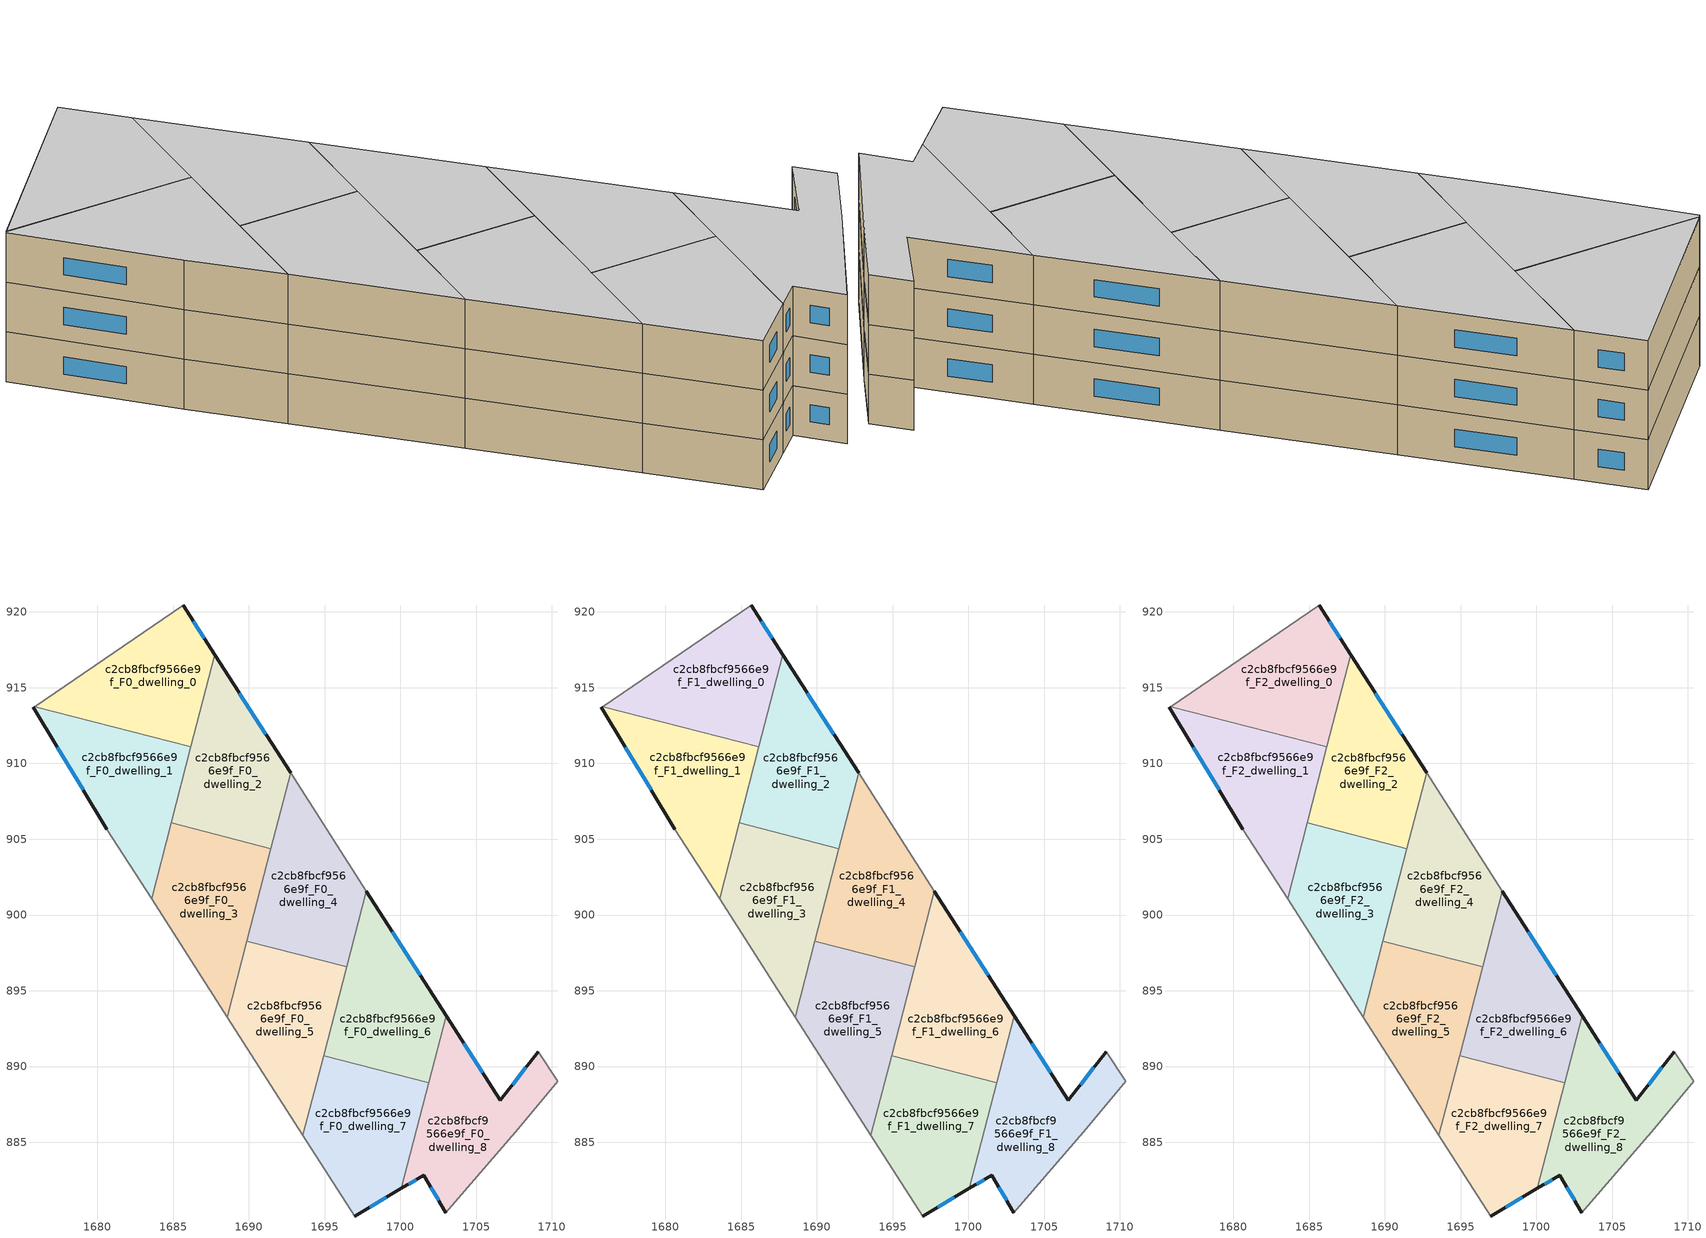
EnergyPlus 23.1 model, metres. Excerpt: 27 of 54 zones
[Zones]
c2cb8fbcf9566e9f_F0_dwelling_0
 floor ground (EU_floor_Construction): 1685.66,920.46 1687.76,917.19 1686.18,911.09 1675.87,913.76 z0
 wall outside (EU_wall_Construction): 1687.76,917.19 1685.66,920.46 z0:3
 wall adiabatic (EU_wall_Construction): 1685.66,920.46 1675.87,913.76 z0:3
 wall to c2cb8fbcf9566e9f_F0_dwelling_1 (EU_wall_Construction): 1675.87,913.76 1686.18,911.09 z0:3
 wall to c2cb8fbcf9566e9f_F0_dwelling_2 (EU_wall_Construction): 1686.18,911.09 1687.76,917.19 z0:3
 window (EU_Window_Construction): 1687.08,918.25 1686.34,919.39 z0.98:2.02
c2cb8fbcf9566e9f_F0_dwelling_1
 floor ground (EU_floor_Construction): 1686.18,911.09 1683.58,901.07 1680.64,905.66 1675.78,913.7 1675.87,913.76 z0
 wall outside (EU_wall_Construction): 1675.78,913.7 1680.64,905.66 z0:3
 wall adiabatic (EU_wall_Construction): 1675.87,913.76 1675.78,913.7 / 1680.64,905.66 1683.58,901.07 z0:3
 wall to c2cb8fbcf9566e9f_F0_dwelling_3 (EU_wall_Construction): 1683.58,901.07 1684.88,906.08 z0:3
 wall to c2cb8fbcf9566e9f_F0_dwelling_2 (EU_wall_Construction): 1684.88,906.08 1686.18,911.09 z0:3
 window (EU_Window_Construction): 1677.36,911.08 1679.06,908.27 z0.98:2.02
c2cb8fbcf9566e9f_F0_dwelling_2
 floor ground (EU_floor_Construction): 1687.76,917.19 1692.75,909.38 1691.45,904.38 1684.88,906.08 z0
 wall outside (EU_wall_Construction): 1692.75,909.38 1687.76,917.19 z0:3
 wall to c2cb8fbcf9566e9f_F0_dwelling_3 (EU_wall_Construction): 1684.88,906.08 1691.45,904.38 z0:3
 wall to c2cb8fbcf9566e9f_F0_dwelling_4 (EU_wall_Construction): 1691.46,904.37 1692.75,909.38 z0:3
 window (EU_Window_Construction): 1691.13,911.92 1689.38,914.65 z0.98:2.02
c2cb8fbcf9566e9f_F0_dwelling_3
 floor ground (EU_floor_Construction): 1691.45,904.38 1688.58,893.27 1683.58,901.07 1684.88,906.08 z0
 wall adiabatic (EU_wall_Construction): 1683.58,901.07 1688.58,893.27 z0:3
 wall to c2cb8fbcf9566e9f_F0_dwelling_4 (EU_wall_Construction): 1689.87,898.28 1691.45,904.38 z0:3
 wall to c2cb8fbcf9566e9f_F0_dwelling_5 (EU_wall_Construction): 1688.58,893.27 1689.87,898.28 z0:3
c2cb8fbcf9566e9f_F0_dwelling_4
 floor ground (EU_floor_Construction): 1692.75,909.38 1697.75,901.58 1696.45,896.57 1689.88,898.28 z0
 wall adiabatic (EU_wall_Construction): 1697.75,901.58 1692.75,909.38 z0:3
 wall to c2cb8fbcf9566e9f_F0_dwelling_5 (EU_wall_Construction): 1689.88,898.28 1696.45,896.57 z0:3
 wall to c2cb8fbcf9566e9f_F0_dwelling_6 (EU_wall_Construction): 1696.45,896.57 1697.75,901.58 z0:3
c2cb8fbcf9566e9f_F0_dwelling_5
 floor ground (EU_floor_Construction): 1696.45,896.57 1693.57,885.46 1688.58,893.27 1689.88,898.28 z0
 wall adiabatic (EU_wall_Construction): 1688.58,893.27 1693.57,885.46 z0:3
 wall to c2cb8fbcf9566e9f_F0_dwelling_7 (EU_wall_Construction): 1693.57,885.46 1694.94,890.72 z0:3
 wall to c2cb8fbcf9566e9f_F0_dwelling_6 (EU_wall_Construction): 1694.94,890.72 1696.45,896.57 z0:3
c2cb8fbcf9566e9f_F0_dwelling_6
 floor ground (EU_floor_Construction): 1697.75,901.58 1703.02,893.35 1701.87,888.93 1694.94,890.72 z0
 wall outside (EU_wall_Construction): 1703.02,893.35 1697.75,901.58 z0:3
 wall to c2cb8fbcf9566e9f_F0_dwelling_8 (EU_wall_Construction): 1701.87,888.93 1703.02,893.35 z0:3
 wall to c2cb8fbcf9566e9f_F0_dwelling_7 (EU_wall_Construction): 1694.94,890.72 1701.87,888.93 z0:3
 window (EU_Window_Construction): 1701.3,896.03 1699.46,898.9 z0.98:2.02
c2cb8fbcf9566e9f_F0_dwelling_7
 floor ground (EU_floor_Construction): 1701.87,888.93 1700.06,881.96 1696.98,880.14 1693.57,885.46 1694.94,890.72 z0
 wall outside (EU_wall_Construction): 1696.98,880.14 1700.06,881.96 z0:3
 wall adiabatic (EU_wall_Construction): 1693.57,885.46 1696.98,880.14 z0:3
 wall to c2cb8fbcf9566e9f_F0_dwelling_8 (EU_wall_Construction): 1700.06,881.96 1701.87,888.93 z0:3
 window (EU_Window_Construction): 1697.98,880.73 1699.06,881.36 z0.98:2.02
c2cb8fbcf9566e9f_F0_dwelling_8
 floor ground (EU_floor_Construction): 1709.11,890.99 1710.38,889.02 1707.79,885.89 1702.99,880.36 1701.54,882.83 1700.06,881.96 1703.02,893.35 1706.59,887.77 z0
 wall outside (EU_wall_Construction): 1709.11,890.99 1706.59,887.77 1703.02,893.35 / 1700.06,881.96 1701.54,882.83 1702.99,880.36 z0:3
 wall adiabatic (EU_wall_Construction): 1702.99,880.36 1707.79,885.89 1710.38,889.02 1709.11,890.99 z0:3
 window (EU_Window_Construction): 1705.43,889.58 1704.18,891.54 / 1708.29,889.94 1707.41,888.82 / 1702.01,882.02 1702.52,881.16 / 1700.54,882.24 1701.06,882.54 z0.98:2.02
c2cb8fbcf9566e9f_F1_dwelling_0
 floor to c2cb8fbcf9566e9f_F0_dwelling_0 (EU_floor_Construction): 1685.66,920.46 1687.76,917.19 1686.18,911.09 1675.87,913.76 z3
 wall outside (EU_wall_Construction): 1687.76,917.19 1685.66,920.46 z3:6
 wall adiabatic (EU_wall_Construction): 1685.66,920.46 1675.87,913.76 z3:6
 wall to c2cb8fbcf9566e9f_F1_dwelling_1 (EU_wall_Construction): 1675.87,913.76 1686.18,911.09 z3:6
 wall to c2cb8fbcf9566e9f_F1_dwelling_2 (EU_wall_Construction): 1686.18,911.09 1687.76,917.19 z3:6
 window (EU_Window_Construction): 1687.08,918.25 1686.34,919.39 z3.98:5.02
c2cb8fbcf9566e9f_F1_dwelling_1
 floor to c2cb8fbcf9566e9f_F0_dwelling_1 (EU_floor_Construction): 1686.18,911.09 1683.58,901.07 1680.64,905.66 1675.78,913.7 1675.87,913.76 z3
 wall outside (EU_wall_Construction): 1675.78,913.7 1680.64,905.66 z3:6
 wall adiabatic (EU_wall_Construction): 1675.87,913.76 1675.78,913.7 / 1680.64,905.66 1683.58,901.07 z3:6
 wall to c2cb8fbcf9566e9f_F1_dwelling_3 (EU_wall_Construction): 1683.58,901.07 1684.88,906.08 z3:6
 wall to c2cb8fbcf9566e9f_F1_dwelling_2 (EU_wall_Construction): 1684.88,906.08 1686.18,911.09 z3:6
 window (EU_Window_Construction): 1677.36,911.08 1679.06,908.27 z3.98:5.02
c2cb8fbcf9566e9f_F1_dwelling_2
 floor to c2cb8fbcf9566e9f_F0_dwelling_2 (EU_floor_Construction): 1687.76,917.19 1692.75,909.38 1691.45,904.38 1684.88,906.08 z3
 wall outside (EU_wall_Construction): 1692.75,909.38 1687.76,917.19 z3:6
 wall to c2cb8fbcf9566e9f_F1_dwelling_3 (EU_wall_Construction): 1684.88,906.08 1691.45,904.38 z3:6
 wall to c2cb8fbcf9566e9f_F1_dwelling_4 (EU_wall_Construction): 1691.46,904.37 1692.75,909.38 z3:6
 window (EU_Window_Construction): 1691.13,911.92 1689.38,914.65 z3.98:5.02
c2cb8fbcf9566e9f_F1_dwelling_3
 floor to c2cb8fbcf9566e9f_F0_dwelling_3 (EU_floor_Construction): 1691.45,904.38 1688.58,893.27 1683.58,901.07 1684.88,906.08 z3
 wall adiabatic (EU_wall_Construction): 1683.58,901.07 1688.58,893.27 z3:6
 wall to c2cb8fbcf9566e9f_F1_dwelling_4 (EU_wall_Construction): 1689.87,898.28 1691.45,904.38 z3:6
 wall to c2cb8fbcf9566e9f_F1_dwelling_5 (EU_wall_Construction): 1688.58,893.27 1689.87,898.28 z3:6
c2cb8fbcf9566e9f_F1_dwelling_4
 floor to c2cb8fbcf9566e9f_F0_dwelling_4 (EU_floor_Construction): 1692.75,909.38 1697.75,901.58 1696.45,896.57 1689.88,898.28 z3
 wall adiabatic (EU_wall_Construction): 1697.75,901.58 1692.75,909.38 z3:6
 wall to c2cb8fbcf9566e9f_F1_dwelling_5 (EU_wall_Construction): 1689.88,898.28 1696.45,896.57 z3:6
 wall to c2cb8fbcf9566e9f_F1_dwelling_6 (EU_wall_Construction): 1696.45,896.57 1697.75,901.58 z3:6
c2cb8fbcf9566e9f_F1_dwelling_5
 floor to c2cb8fbcf9566e9f_F0_dwelling_5 (EU_floor_Construction): 1696.45,896.57 1693.57,885.46 1688.58,893.27 1689.88,898.28 z3
 wall adiabatic (EU_wall_Construction): 1688.58,893.27 1693.57,885.46 z3:6
 wall to c2cb8fbcf9566e9f_F1_dwelling_7 (EU_wall_Construction): 1693.57,885.46 1694.94,890.72 z3:6
 wall to c2cb8fbcf9566e9f_F1_dwelling_6 (EU_wall_Construction): 1694.94,890.72 1696.45,896.57 z3:6
c2cb8fbcf9566e9f_F1_dwelling_6
 floor to c2cb8fbcf9566e9f_F0_dwelling_6 (EU_floor_Construction): 1697.75,901.58 1703.02,893.35 1701.87,888.93 1694.94,890.72 z3
 wall outside (EU_wall_Construction): 1703.02,893.35 1697.75,901.58 z3:6
 wall to c2cb8fbcf9566e9f_F1_dwelling_8 (EU_wall_Construction): 1701.87,888.93 1703.02,893.35 z3:6
 wall to c2cb8fbcf9566e9f_F1_dwelling_7 (EU_wall_Construction): 1694.94,890.72 1701.87,888.93 z3:6
 window (EU_Window_Construction): 1701.3,896.03 1699.46,898.9 z3.98:5.02
c2cb8fbcf9566e9f_F1_dwelling_7
 floor to c2cb8fbcf9566e9f_F0_dwelling_7 (EU_floor_Construction): 1701.87,888.93 1700.06,881.96 1696.98,880.14 1693.57,885.46 1694.94,890.72 z3
 wall outside (EU_wall_Construction): 1696.98,880.14 1700.06,881.96 z3:6
 wall adiabatic (EU_wall_Construction): 1693.57,885.46 1696.98,880.14 z3:6
 wall to c2cb8fbcf9566e9f_F1_dwelling_8 (EU_wall_Construction): 1700.06,881.96 1701.87,888.93 z3:6
 window (EU_Window_Construction): 1697.98,880.73 1699.06,881.36 z3.98:5.02
c2cb8fbcf9566e9f_F1_dwelling_8
 floor to c2cb8fbcf9566e9f_F0_dwelling_8 (EU_floor_Construction): 1709.11,890.99 1710.38,889.02 1707.79,885.89 1702.99,880.36 1701.54,882.83 1700.06,881.96 1703.02,893.35 1706.59,887.77 z3
 wall outside (EU_wall_Construction): 1709.11,890.99 1706.59,887.77 1703.02,893.35 / 1700.06,881.96 1701.54,882.83 1702.99,880.36 z3:6
 wall adiabatic (EU_wall_Construction): 1702.99,880.36 1707.79,885.89 1710.38,889.02 1709.11,890.99 z3:6
 window (EU_Window_Construction): 1705.43,889.58 1704.18,891.54 / 1708.29,889.94 1707.41,888.82 / 1702.01,882.02 1702.52,881.16 / 1700.54,882.24 1701.06,882.54 z3.98:5.02
c2cb8fbcf9566e9f_F2_dwelling_0
 floor to c2cb8fbcf9566e9f_F1_dwelling_0 (EU_floor_Construction): 1685.66,920.46 1687.76,917.19 1686.18,911.09 1675.87,913.76 z6
 wall outside (EU_wall_Construction): 1687.76,917.19 1685.66,920.46 z6:9
 wall adiabatic (EU_wall_Construction): 1685.66,920.46 1675.87,913.76 z6:9
 wall to c2cb8fbcf9566e9f_F2_dwelling_1 (EU_wall_Construction): 1675.87,913.76 1686.18,911.09 z6:9
 wall to c2cb8fbcf9566e9f_F2_dwelling_2 (EU_wall_Construction): 1686.18,911.09 1687.76,917.19 z6:9
 window (EU_Window_Construction): 1687.08,918.25 1686.34,919.39 z6.98:8.02
 ceiling to c2cb8fbcf9566e9f_F3_dwelling_0 (EU_floor_Construction): 1686.18,911.09 1687.76,917.19 1685.66,920.46 1675.87,913.76 z9
c2cb8fbcf9566e9f_F2_dwelling_1
 floor to c2cb8fbcf9566e9f_F1_dwelling_1 (EU_floor_Construction): 1686.18,911.09 1683.58,901.07 1680.64,905.66 1675.78,913.7 1675.87,913.76 z6
 wall outside (EU_wall_Construction): 1675.78,913.7 1680.64,905.66 z6:9
 wall adiabatic (EU_wall_Construction): 1675.87,913.76 1675.78,913.7 / 1680.64,905.66 1683.58,901.07 z6:9
 wall to c2cb8fbcf9566e9f_F2_dwelling_3 (EU_wall_Construction): 1683.58,901.07 1684.88,906.08 z6:9
 wall to c2cb8fbcf9566e9f_F2_dwelling_2 (EU_wall_Construction): 1684.88,906.08 1686.18,911.09 z6:9
 window (EU_Window_Construction): 1677.36,911.08 1679.06,908.27 z6.98:8.02
 ceiling to c2cb8fbcf9566e9f_F3_dwelling_1 (EU_floor_Construction): 1683.58,901.07 1686.18,911.09 1675.87,913.76 1675.78,913.7 1680.64,905.66 z9
c2cb8fbcf9566e9f_F2_dwelling_2
 floor to c2cb8fbcf9566e9f_F1_dwelling_2 (EU_floor_Construction): 1687.76,917.19 1692.75,909.38 1691.45,904.38 1684.88,906.08 z6
 wall outside (EU_wall_Construction): 1692.75,909.38 1687.76,917.19 z6:9
 wall to c2cb8fbcf9566e9f_F2_dwelling_3 (EU_wall_Construction): 1684.88,906.08 1691.45,904.38 z6:9
 wall to c2cb8fbcf9566e9f_F2_dwelling_4 (EU_wall_Construction): 1691.46,904.37 1692.75,909.38 z6:9
 window (EU_Window_Construction): 1691.13,911.92 1689.38,914.65 z6.98:8.02
 ceiling to c2cb8fbcf9566e9f_F3_dwelling_2 (EU_floor_Construction): 1691.45,904.38 1692.75,909.38 1687.76,917.19 1684.88,906.08 z9
c2cb8fbcf9566e9f_F2_dwelling_3
 floor to c2cb8fbcf9566e9f_F1_dwelling_3 (EU_floor_Construction): 1691.45,904.38 1688.58,893.27 1683.58,901.07 1684.88,906.08 z6
 wall adiabatic (EU_wall_Construction): 1683.58,901.07 1688.58,893.27 z6:9
 wall to c2cb8fbcf9566e9f_F2_dwelling_4 (EU_wall_Construction): 1689.87,898.28 1691.45,904.38 z6:9
 wall to c2cb8fbcf9566e9f_F2_dwelling_5 (EU_wall_Construction): 1688.58,893.27 1689.87,898.28 z6:9
 ceiling to c2cb8fbcf9566e9f_F3_dwelling_3 (EU_floor_Construction): 1688.58,893.27 1691.45,904.38 1684.88,906.08 1683.58,901.07 z9
c2cb8fbcf9566e9f_F2_dwelling_4
 floor to c2cb8fbcf9566e9f_F1_dwelling_4 (EU_floor_Construction): 1692.75,909.38 1697.75,901.58 1696.45,896.57 1689.88,898.28 z6
 wall adiabatic (EU_wall_Construction): 1697.75,901.58 1692.75,909.38 z6:9
 wall to c2cb8fbcf9566e9f_F2_dwelling_5 (EU_wall_Construction): 1689.88,898.28 1696.45,896.57 z6:9
 wall to c2cb8fbcf9566e9f_F2_dwelling_6 (EU_wall_Construction): 1696.45,896.57 1697.75,901.58 z6:9
 ceiling to c2cb8fbcf9566e9f_F3_dwelling_4 (EU_floor_Construction): 1696.45,896.57 1697.75,901.58 1692.75,909.38 1689.88,898.28 z9
c2cb8fbcf9566e9f_F2_dwelling_5
 floor to c2cb8fbcf9566e9f_F1_dwelling_5 (EU_floor_Construction): 1696.45,896.57 1693.57,885.46 1688.58,893.27 1689.88,898.28 z6
 wall adiabatic (EU_wall_Construction): 1688.58,893.27 1693.57,885.46 z6:9
 wall to c2cb8fbcf9566e9f_F2_dwelling_7 (EU_wall_Construction): 1693.57,885.46 1694.94,890.72 z6:9
 wall to c2cb8fbcf9566e9f_F2_dwelling_6 (EU_wall_Construction): 1694.94,890.72 1696.45,896.57 z6:9
 ceiling to c2cb8fbcf9566e9f_F3_dwelling_5 (EU_floor_Construction): 1693.57,885.46 1696.45,896.57 1689.88,898.28 1688.58,893.27 z9
c2cb8fbcf9566e9f_F2_dwelling_6
 floor to c2cb8fbcf9566e9f_F1_dwelling_6 (EU_floor_Construction): 1697.75,901.58 1703.02,893.35 1701.87,888.93 1694.94,890.72 z6
 wall outside (EU_wall_Construction): 1703.02,893.35 1697.75,901.58 z6:9
 wall to c2cb8fbcf9566e9f_F2_dwelling_8 (EU_wall_Construction): 1701.87,888.93 1703.02,893.35 z6:9
 wall to c2cb8fbcf9566e9f_F2_dwelling_7 (EU_wall_Construction): 1694.94,890.72 1701.87,888.93 z6:9
 window (EU_Window_Construction): 1701.3,896.03 1699.46,898.9 z6.98:8.02
 ceiling to c2cb8fbcf9566e9f_F3_dwelling_6 (EU_floor_Construction): 1701.87,888.93 1703.02,893.35 1697.75,901.58 1694.94,890.72 z9
c2cb8fbcf9566e9f_F2_dwelling_7
 floor to c2cb8fbcf9566e9f_F1_dwelling_7 (EU_floor_Construction): 1701.87,888.93 1700.06,881.96 1696.98,880.14 1693.57,885.46 1694.94,890.72 z6
 wall outside (EU_wall_Construction): 1696.98,880.14 1700.06,881.96 z6:9
 wall adiabatic (EU_wall_Construction): 1693.57,885.46 1696.98,880.14 z6:9
 wall to c2cb8fbcf9566e9f_F2_dwelling_8 (EU_wall_Construction): 1700.06,881.96 1701.87,888.93 z6:9
 window (EU_Window_Construction): 1697.98,880.73 1699.06,881.36 z6.98:8.02
 ceiling to c2cb8fbcf9566e9f_F3_dwelling_7 (EU_floor_Construction): 1700.06,881.96 1701.87,888.93 1694.94,890.72 1693.57,885.46 1696.98,880.14 z9
c2cb8fbcf9566e9f_F2_dwelling_8
 floor to c2cb8fbcf9566e9f_F1_dwelling_8 (EU_floor_Construction): 1709.11,890.99 1710.38,889.02 1707.79,885.89 1702.99,880.36 1701.54,882.83 1700.06,881.96 1703.02,893.35 1706.59,887.77 z6
 wall outside (EU_wall_Construction): 1709.11,890.99 1706.59,887.77 1703.02,893.35 / 1700.06,881.96 1701.54,882.83 1702.99,880.36 z6:9
 wall adiabatic (EU_wall_Construction): 1702.99,880.36 1707.79,885.89 1710.38,889.02 1709.11,890.99 z6:9
 window (EU_Window_Construction): 1705.43,889.58 1704.18,891.54 / 1708.29,889.94 1707.41,888.82 / 1702.01,882.02 1702.52,881.16 / 1700.54,882.24 1701.06,882.54 z6.98:8.02
 ceiling to c2cb8fbcf9566e9f_F3_dwelling_8 (EU_floor_Construction): 1707.79,885.89 1710.38,889.02 1709.11,890.99 1706.59,887.77 1703.02,893.35 1700.06,881.96 1701.54,882.83 1702.99,880.36 z9
[Building]
EU S2 Campaign: North Axis=0; Terrain=City; Solar Distribution=FullExterior
[Site:Location]
Bologna: Latitude=44.5; Longitude=11.25; Time Zone=1; Elevation=37
[SizingPeriod:WeatherFileDays]
AnnualSizingPeriod: Begin Month=1; Begin Day of Month=1; End Month=12; End Day of Month=31; Day of Week for Start Day=Monday; Use Weather File Daylight Saving Period=No; Use Weather File Rain and Snow Indicators=No
[MATERIAL]
EU_InternalMass_Material: Roughness=MediumRough; Thickness=0.1; Conductivity=1; Density=1800; Specific Heat=900; Thermal Absorptance=0.9; Solar Absorptance=0.7; Visible Absorptance=0.7
[MATERIAL:NOMASS] Roughness=MediumRough; Thermal Absorptance=0.9; Solar Absorptance=0.7; Visible Absorptance=0.7
Name | Thermal Resistance
EU_wall_NoMass | 0.905828
EU_floor_NoMass | 0.67114
[WINDOWMATERIAL:SIMPLEGLAZINGSYSTEM]
EU_Window_SimpleGlazing: UFactor=4.52486; Solar Heat Gain Coefficient=0.85; Visible Transmittance=0.85
[CONSTRUCTION]
EU_wall_Construction: EU_wall_NoMass
EU_floor_Construction: EU_floor_NoMass
EU_Window_Construction: EU_Window_SimpleGlazing
EU_InternalMass_Construction: EU_InternalMass_Material
[ZONE] Type=1; Multiplier=1; Ceiling Height=autocalculate; Floor Area=autocalculate; Part of Total Floor Area=Yes
Name | Volume
c2cb8fbcf9566e9f_F0_dwelling_0 | 169.652
c2cb8fbcf9566e9f_F1_dwelling_0; c2cb8fbcf9566e9f_F2_dwelling_0 | 169.651
c2cb8fbcf9566e9f_F0_dwelling_1 | 169.659
c2cb8fbcf9566e9f_F1_dwelling_1; c2cb8fbcf9566e9f_F2_dwelling_1; c2cb8fbcf9566e9f_F0_dwelling_5; c2cb8fbcf9566e9f_F1_dwelling_5; c2cb8fbcf9566e9f_F2_dwelling_5 | 169.66
c2cb8fbcf9566e9f_F0_dwelling_2; c2cb8fbcf9566e9f_F1_dwelling_2; c2cb8fbcf9566e9f_F2_dwelling_2; c2cb8fbcf9566e9f_F0_dwelling_6; c2cb8fbcf9566e9f_F1_dwelling_6; c2cb8fbcf9566e9f_F2_dwelling_6; c2cb8fbcf9566e9f_F1_dwelling_8; c2cb8fbcf9566e9f_F2_dwelling_8 | 169.655
c2cb8fbcf9566e9f_F0_dwelling_3 | 169.673
c2cb8fbcf9566e9f_F1_dwelling_3; c2cb8fbcf9566e9f_F2_dwelling_3 | 169.674
c2cb8fbcf9566e9f_F0_dwelling_4 | 169.661
c2cb8fbcf9566e9f_F1_dwelling_4; c2cb8fbcf9566e9f_F2_dwelling_4 | 169.662
c2cb8fbcf9566e9f_F0_dwelling_7 | 169.648
c2cb8fbcf9566e9f_F1_dwelling_7; c2cb8fbcf9566e9f_F2_dwelling_7 | 169.649
c2cb8fbcf9566e9f_F0_dwelling_8 | 169.656
[INTERNALMASS] Construction=EU_InternalMass_Construction
Name | Zone or ZoneList | Surface Area
c2cb8fbcf9566e9f_F0_dwelling_0_EU_InternalMass | c2cb8fbcf9566e9f_F0_dwelling_0 | 56.551
c2cb8fbcf9566e9f_F0_dwelling_1_EU_InternalMass | c2cb8fbcf9566e9f_F0_dwelling_1 | 56.5525
c2cb8fbcf9566e9f_F0_dwelling_2_EU_InternalMass | c2cb8fbcf9566e9f_F0_dwelling_2 | 56.5505
c2cb8fbcf9566e9f_F0_dwelling_3_EU_InternalMass | c2cb8fbcf9566e9f_F0_dwelling_3 | 56.5588
c2cb8fbcf9566e9f_F0_dwelling_4_EU_InternalMass | c2cb8fbcf9566e9f_F0_dwelling_4 | 56.5524
c2cb8fbcf9566e9f_F0_dwelling_5_EU_InternalMass | c2cb8fbcf9566e9f_F0_dwelling_5 | 56.5549
c2cb8fbcf9566e9f_F0_dwelling_6_EU_InternalMass | c2cb8fbcf9566e9f_F0_dwelling_6 | 56.5477
c2cb8fbcf9566e9f_F0_dwelling_7_EU_InternalMass | c2cb8fbcf9566e9f_F0_dwelling_7 | 56.5495
c2cb8fbcf9566e9f_F0_dwelling_8_EU_InternalMass | c2cb8fbcf9566e9f_F0_dwelling_8 | 56.5517
c2cb8fbcf9566e9f_F1_dwelling_0_EU_InternalMass | c2cb8fbcf9566e9f_F1_dwelling_0 | 56.551
c2cb8fbcf9566e9f_F1_dwelling_1_EU_InternalMass | c2cb8fbcf9566e9f_F1_dwelling_1 | 56.5525
c2cb8fbcf9566e9f_F1_dwelling_2_EU_InternalMass | c2cb8fbcf9566e9f_F1_dwelling_2 | 56.5505
c2cb8fbcf9566e9f_F1_dwelling_3_EU_InternalMass | c2cb8fbcf9566e9f_F1_dwelling_3 | 56.5588
c2cb8fbcf9566e9f_F1_dwelling_4_EU_InternalMass | c2cb8fbcf9566e9f_F1_dwelling_4 | 56.5524
c2cb8fbcf9566e9f_F1_dwelling_5_EU_InternalMass | c2cb8fbcf9566e9f_F1_dwelling_5 | 56.5549
c2cb8fbcf9566e9f_F1_dwelling_6_EU_InternalMass | c2cb8fbcf9566e9f_F1_dwelling_6 | 56.5477
c2cb8fbcf9566e9f_F1_dwelling_7_EU_InternalMass | c2cb8fbcf9566e9f_F1_dwelling_7 | 56.5495
c2cb8fbcf9566e9f_F1_dwelling_8_EU_InternalMass | c2cb8fbcf9566e9f_F1_dwelling_8 | 56.5517
c2cb8fbcf9566e9f_F2_dwelling_0_EU_InternalMass | c2cb8fbcf9566e9f_F2_dwelling_0 | 56.551
c2cb8fbcf9566e9f_F2_dwelling_1_EU_InternalMass | c2cb8fbcf9566e9f_F2_dwelling_1 | 56.5525
c2cb8fbcf9566e9f_F2_dwelling_2_EU_InternalMass | c2cb8fbcf9566e9f_F2_dwelling_2 | 56.5505
c2cb8fbcf9566e9f_F2_dwelling_3_EU_InternalMass | c2cb8fbcf9566e9f_F2_dwelling_3 | 56.5588
c2cb8fbcf9566e9f_F2_dwelling_4_EU_InternalMass | c2cb8fbcf9566e9f_F2_dwelling_4 | 56.5524
c2cb8fbcf9566e9f_F2_dwelling_5_EU_InternalMass | c2cb8fbcf9566e9f_F2_dwelling_5 | 56.5549
c2cb8fbcf9566e9f_F2_dwelling_6_EU_InternalMass | c2cb8fbcf9566e9f_F2_dwelling_6 | 56.5477
c2cb8fbcf9566e9f_F2_dwelling_7_EU_InternalMass | c2cb8fbcf9566e9f_F2_dwelling_7 | 56.5495
c2cb8fbcf9566e9f_F2_dwelling_8_EU_InternalMass | c2cb8fbcf9566e9f_F2_dwelling_8 | 56.5517
[OTHEREQUIPMENT] Fuel Type=Electricity; Design Level Calculation Method=Watts/Area; Power per Zone Floor Area=1; Fraction Latent=0; Fraction Radiant=0; Fraction Lost=0; Carbon Dioxide Generation Rate=0; EndUse Subcategory=EU_Step8_InternalGains
Name | Zone or ZoneList or Space or SpaceList | Schedule
EU_Step8_InternalGain_c2cb8fbcf9566e9f_F0_dwelling_0_f000 | c2cb8fbcf9566e9f_F0_dwelling_0 | EU_Step8_GainSchedule_c2cb8fbcf9566e9f_F0_dwelling_0_f000
EU_Step8_InternalGain_c2cb8fbcf9566e9f_F0_dwelling_1_f000 | c2cb8fbcf9566e9f_F0_dwelling_1 | EU_Step8_GainSchedule_c2cb8fbcf9566e9f_F0_dwelling_1_f000
EU_Step8_InternalGain_c2cb8fbcf9566e9f_F0_dwelling_2_f000 | c2cb8fbcf9566e9f_F0_dwelling_2 | EU_Step8_GainSchedule_c2cb8fbcf9566e9f_F0_dwelling_2_f000
EU_Step8_InternalGain_c2cb8fbcf9566e9f_F0_dwelling_3_f000 | c2cb8fbcf9566e9f_F0_dwelling_3 | EU_Step8_GainSchedule_c2cb8fbcf9566e9f_F0_dwelling_3_f000
EU_Step8_InternalGain_c2cb8fbcf9566e9f_F0_dwelling_4_f000 | c2cb8fbcf9566e9f_F0_dwelling_4 | EU_Step8_GainSchedule_c2cb8fbcf9566e9f_F0_dwelling_4_f000
EU_Step8_InternalGain_c2cb8fbcf9566e9f_F0_dwelling_5_f000 | c2cb8fbcf9566e9f_F0_dwelling_5 | EU_Step8_GainSchedule_c2cb8fbcf9566e9f_F0_dwelling_5_f000
EU_Step8_InternalGain_c2cb8fbcf9566e9f_F0_dwelling_6_f000 | c2cb8fbcf9566e9f_F0_dwelling_6 | EU_Step8_GainSchedule_c2cb8fbcf9566e9f_F0_dwelling_6_f000
EU_Step8_InternalGain_c2cb8fbcf9566e9f_F0_dwelling_7_f000 | c2cb8fbcf9566e9f_F0_dwelling_7 | EU_Step8_GainSchedule_c2cb8fbcf9566e9f_F0_dwelling_7_f000
EU_Step8_InternalGain_c2cb8fbcf9566e9f_F0_dwelling_8_f000 | c2cb8fbcf9566e9f_F0_dwelling_8 | EU_Step8_GainSchedule_c2cb8fbcf9566e9f_F0_dwelling_8_f000
EU_Step8_InternalGain_c2cb8fbcf9566e9f_F1_dwelling_0_f000 | c2cb8fbcf9566e9f_F1_dwelling_0 | EU_Step8_GainSchedule_c2cb8fbcf9566e9f_F1_dwelling_0_f000
EU_Step8_InternalGain_c2cb8fbcf9566e9f_F1_dwelling_1_f000 | c2cb8fbcf9566e9f_F1_dwelling_1 | EU_Step8_GainSchedule_c2cb8fbcf9566e9f_F1_dwelling_1_f000
EU_Step8_InternalGain_c2cb8fbcf9566e9f_F1_dwelling_2_f000 | c2cb8fbcf9566e9f_F1_dwelling_2 | EU_Step8_GainSchedule_c2cb8fbcf9566e9f_F1_dwelling_2_f000
EU_Step8_InternalGain_c2cb8fbcf9566e9f_F1_dwelling_3_f000 | c2cb8fbcf9566e9f_F1_dwelling_3 | EU_Step8_GainSchedule_c2cb8fbcf9566e9f_F1_dwelling_3_f000
EU_Step8_InternalGain_c2cb8fbcf9566e9f_F1_dwelling_4_f000 | c2cb8fbcf9566e9f_F1_dwelling_4 | EU_Step8_GainSchedule_c2cb8fbcf9566e9f_F1_dwelling_4_f000
EU_Step8_InternalGain_c2cb8fbcf9566e9f_F1_dwelling_5_f000 | c2cb8fbcf9566e9f_F1_dwelling_5 | EU_Step8_GainSchedule_c2cb8fbcf9566e9f_F1_dwelling_5_f000
EU_Step8_InternalGain_c2cb8fbcf9566e9f_F1_dwelling_6_f000 | c2cb8fbcf9566e9f_F1_dwelling_6 | EU_Step8_GainSchedule_c2cb8fbcf9566e9f_F1_dwelling_6_f000
EU_Step8_InternalGain_c2cb8fbcf9566e9f_F1_dwelling_7_f000 | c2cb8fbcf9566e9f_F1_dwelling_7 | EU_Step8_GainSchedule_c2cb8fbcf9566e9f_F1_dwelling_7_f000
EU_Step8_InternalGain_c2cb8fbcf9566e9f_F1_dwelling_8_f000 | c2cb8fbcf9566e9f_F1_dwelling_8 | EU_Step8_GainSchedule_c2cb8fbcf9566e9f_F1_dwelling_8_f000
EU_Step8_InternalGain_c2cb8fbcf9566e9f_F2_dwelling_0_f000 | c2cb8fbcf9566e9f_F2_dwelling_0 | EU_Step8_GainSchedule_c2cb8fbcf9566e9f_F2_dwelling_0_f000
EU_Step8_InternalGain_c2cb8fbcf9566e9f_F2_dwelling_1_f000 | c2cb8fbcf9566e9f_F2_dwelling_1 | EU_Step8_GainSchedule_c2cb8fbcf9566e9f_F2_dwelling_1_f000
EU_Step8_InternalGain_c2cb8fbcf9566e9f_F2_dwelling_2_f000 | c2cb8fbcf9566e9f_F2_dwelling_2 | EU_Step8_GainSchedule_c2cb8fbcf9566e9f_F2_dwelling_2_f000
EU_Step8_InternalGain_c2cb8fbcf9566e9f_F2_dwelling_3_f000 | c2cb8fbcf9566e9f_F2_dwelling_3 | EU_Step8_GainSchedule_c2cb8fbcf9566e9f_F2_dwelling_3_f000
EU_Step8_InternalGain_c2cb8fbcf9566e9f_F2_dwelling_4_f000 | c2cb8fbcf9566e9f_F2_dwelling_4 | EU_Step8_GainSchedule_c2cb8fbcf9566e9f_F2_dwelling_4_f000
EU_Step8_InternalGain_c2cb8fbcf9566e9f_F2_dwelling_5_f000 | c2cb8fbcf9566e9f_F2_dwelling_5 | EU_Step8_GainSchedule_c2cb8fbcf9566e9f_F2_dwelling_5_f000
EU_Step8_InternalGain_c2cb8fbcf9566e9f_F2_dwelling_6_f000 | c2cb8fbcf9566e9f_F2_dwelling_6 | EU_Step8_GainSchedule_c2cb8fbcf9566e9f_F2_dwelling_6_f000
EU_Step8_InternalGain_c2cb8fbcf9566e9f_F2_dwelling_7_f000 | c2cb8fbcf9566e9f_F2_dwelling_7 | EU_Step8_GainSchedule_c2cb8fbcf9566e9f_F2_dwelling_7_f000
EU_Step8_InternalGain_c2cb8fbcf9566e9f_F2_dwelling_8_f000 | c2cb8fbcf9566e9f_F2_dwelling_8 | EU_Step8_GainSchedule_c2cb8fbcf9566e9f_F2_dwelling_8_f000
[ZONEVENTILATION:DESIGNFLOWRATE] Schedule=EU_AlwaysOn; Design Flow Rate Calculation Method=AirChanges/Hour; Air Changes per Hour=0.73129; Ventilation Type=Natural; Fan Pressure Rise=0; Fan Total Efficiency=1; Constant Term Coefficient=1; Temperature Term Coefficient=0; Velocity Term Coefficient=0; Velocity Squared Term Coefficient=0; Minimum Indoor Temperature=-100; Maximum Indoor Temperature=100; Delta Temperature=-100; Minimum Outdoor Temperature=-100; Maximum Outdoor Temperature=100; Maximum Wind Speed=40
Name | Zone or ZoneList or Space or SpaceList
EU_ConstantAir_c2cb8fbcf9566e9f_F0_dwelling_0 | c2cb8fbcf9566e9f_F0_dwelling_0
EU_ConstantAir_c2cb8fbcf9566e9f_F0_dwelling_1 | c2cb8fbcf9566e9f_F0_dwelling_1
EU_ConstantAir_c2cb8fbcf9566e9f_F0_dwelling_2 | c2cb8fbcf9566e9f_F0_dwelling_2
EU_ConstantAir_c2cb8fbcf9566e9f_F0_dwelling_3 | c2cb8fbcf9566e9f_F0_dwelling_3
EU_ConstantAir_c2cb8fbcf9566e9f_F0_dwelling_4 | c2cb8fbcf9566e9f_F0_dwelling_4
EU_ConstantAir_c2cb8fbcf9566e9f_F0_dwelling_5 | c2cb8fbcf9566e9f_F0_dwelling_5
EU_ConstantAir_c2cb8fbcf9566e9f_F0_dwelling_6 | c2cb8fbcf9566e9f_F0_dwelling_6
EU_ConstantAir_c2cb8fbcf9566e9f_F0_dwelling_7 | c2cb8fbcf9566e9f_F0_dwelling_7
EU_ConstantAir_c2cb8fbcf9566e9f_F0_dwelling_8 | c2cb8fbcf9566e9f_F0_dwelling_8
EU_ConstantAir_c2cb8fbcf9566e9f_F1_dwelling_0 | c2cb8fbcf9566e9f_F1_dwelling_0
EU_ConstantAir_c2cb8fbcf9566e9f_F1_dwelling_1 | c2cb8fbcf9566e9f_F1_dwelling_1
EU_ConstantAir_c2cb8fbcf9566e9f_F1_dwelling_2 | c2cb8fbcf9566e9f_F1_dwelling_2
EU_ConstantAir_c2cb8fbcf9566e9f_F1_dwelling_3 | c2cb8fbcf9566e9f_F1_dwelling_3
EU_ConstantAir_c2cb8fbcf9566e9f_F1_dwelling_4 | c2cb8fbcf9566e9f_F1_dwelling_4
EU_ConstantAir_c2cb8fbcf9566e9f_F1_dwelling_5 | c2cb8fbcf9566e9f_F1_dwelling_5
EU_ConstantAir_c2cb8fbcf9566e9f_F1_dwelling_6 | c2cb8fbcf9566e9f_F1_dwelling_6
EU_ConstantAir_c2cb8fbcf9566e9f_F1_dwelling_7 | c2cb8fbcf9566e9f_F1_dwelling_7
EU_ConstantAir_c2cb8fbcf9566e9f_F1_dwelling_8 | c2cb8fbcf9566e9f_F1_dwelling_8
EU_ConstantAir_c2cb8fbcf9566e9f_F2_dwelling_0 | c2cb8fbcf9566e9f_F2_dwelling_0
EU_ConstantAir_c2cb8fbcf9566e9f_F2_dwelling_1 | c2cb8fbcf9566e9f_F2_dwelling_1
EU_ConstantAir_c2cb8fbcf9566e9f_F2_dwelling_2 | c2cb8fbcf9566e9f_F2_dwelling_2
EU_ConstantAir_c2cb8fbcf9566e9f_F2_dwelling_3 | c2cb8fbcf9566e9f_F2_dwelling_3
EU_ConstantAir_c2cb8fbcf9566e9f_F2_dwelling_4 | c2cb8fbcf9566e9f_F2_dwelling_4
EU_ConstantAir_c2cb8fbcf9566e9f_F2_dwelling_5 | c2cb8fbcf9566e9f_F2_dwelling_5
EU_ConstantAir_c2cb8fbcf9566e9f_F2_dwelling_6 | c2cb8fbcf9566e9f_F2_dwelling_6
EU_ConstantAir_c2cb8fbcf9566e9f_F2_dwelling_7 | c2cb8fbcf9566e9f_F2_dwelling_7
EU_ConstantAir_c2cb8fbcf9566e9f_F2_dwelling_8 | c2cb8fbcf9566e9f_F2_dwelling_8
[HVACTEMPLATE:THERMOSTAT] Constant Heating Setpoint=20; Constant Cooling Setpoint=50
EU_HeatOnly_c2cb8fbcf9566e9f_F0_dwelling_0; EU_HeatOnly_c2cb8fbcf9566e9f_F0_dwelling_1; EU_HeatOnly_c2cb8fbcf9566e9f_F0_dwelling_2; EU_HeatOnly_c2cb8fbcf9566e9f_F0_dwelling_3; EU_HeatOnly_c2cb8fbcf9566e9f_F0_dwelling_4; EU_HeatOnly_c2cb8fbcf9566e9f_F0_dwelling_5; EU_HeatOnly_c2cb8fbcf9566e9f_F0_dwelling_6; EU_HeatOnly_c2cb8fbcf9566e9f_F0_dwelling_7; EU_HeatOnly_c2cb8fbcf9566e9f_F0_dwelling_8; EU_HeatOnly_c2cb8fbcf9566e9f_F1_dwelling_0; EU_HeatOnly_c2cb8fbcf9566e9f_F1_dwelling_1; EU_HeatOnly_c2cb8fbcf9566e9f_F1_dwelling_2; EU_HeatOnly_c2cb8fbcf9566e9f_F1_dwelling_3; EU_HeatOnly_c2cb8fbcf9566e9f_F1_dwelling_4; EU_HeatOnly_c2cb8fbcf9566e9f_F1_dwelling_5; EU_HeatOnly_c2cb8fbcf9566e9f_F1_dwelling_6; EU_HeatOnly_c2cb8fbcf9566e9f_F1_dwelling_7; EU_HeatOnly_c2cb8fbcf9566e9f_F1_dwelling_8; EU_HeatOnly_c2cb8fbcf9566e9f_F2_dwelling_0; EU_HeatOnly_c2cb8fbcf9566e9f_F2_dwelling_1; EU_HeatOnly_c2cb8fbcf9566e9f_F2_dwelling_2; EU_HeatOnly_c2cb8fbcf9566e9f_F2_dwelling_3; EU_HeatOnly_c2cb8fbcf9566e9f_F2_dwelling_4; EU_HeatOnly_c2cb8fbcf9566e9f_F2_dwelling_5; EU_HeatOnly_c2cb8fbcf9566e9f_F2_dwelling_6; EU_HeatOnly_c2cb8fbcf9566e9f_F2_dwelling_7; EU_HeatOnly_c2cb8fbcf9566e9f_F2_dwelling_8; EU_HeatOnly_c2cb8fbcf9566e9f_F3_dwelling_0; EU_HeatOnly_c2cb8fbcf9566e9f_F3_dwelling_1; EU_HeatOnly_c2cb8fbcf9566e9f_F3_dwelling_2; EU_HeatOnly_c2cb8fbcf9566e9f_F3_dwelling_3; EU_HeatOnly_c2cb8fbcf9566e9f_F3_dwelling_4; EU_HeatOnly_c2cb8fbcf9566e9f_F3_dwelling_5; EU_HeatOnly_c2cb8fbcf9566e9f_F3_dwelling_6; EU_HeatOnly_c2cb8fbcf9566e9f_F3_dwelling_7; EU_HeatOnly_c2cb8fbcf9566e9f_F3_dwelling_8; EU_HeatOnly_c2cb8fbcf9566e9f_F4_dwelling_0; EU_HeatOnly_c2cb8fbcf9566e9f_F4_dwelling_1; EU_HeatOnly_c2cb8fbcf9566e9f_F4_dwelling_2; EU_HeatOnly_c2cb8fbcf9566e9f_F4_dwelling_3; EU_HeatOnly_c2cb8fbcf9566e9f_F4_dwelling_4; EU_HeatOnly_c2cb8fbcf9566e9f_F4_dwelling_5; EU_HeatOnly_c2cb8fbcf9566e9f_F4_dwelling_6; EU_HeatOnly_c2cb8fbcf9566e9f_F4_dwelling_7; EU_HeatOnly_c2cb8fbcf9566e9f_F4_dwelling_8; EU_HeatOnly_c2cb8fbcf9566e9f_F5_dwelling_0; EU_HeatOnly_c2cb8fbcf9566e9f_F5_dwelling_1; EU_HeatOnly_c2cb8fbcf9566e9f_F5_dwelling_2; EU_HeatOnly_c2cb8fbcf9566e9f_F5_dwelling_3; EU_HeatOnly_c2cb8fbcf9566e9f_F5_dwelling_4; EU_HeatOnly_c2cb8fbcf9566e9f_F5_dwelling_5; EU_HeatOnly_c2cb8fbcf9566e9f_F5_dwelling_6; EU_HeatOnly_c2cb8fbcf9566e9f_F5_dwelling_7; EU_HeatOnly_c2cb8fbcf9566e9f_F5_dwelling_8
[HVACTEMPLATE:ZONE:IDEALLOADSAIRSYSTEM] System Availability Schedule=EU_AlwaysOn; Maximum Heating Supply Air Temperature=50; Minimum Cooling Supply Air Temperature=13; Maximum Heating Supply Air Humidity Ratio=0.0156; Minimum Cooling Supply Air Humidity Ratio=0.0077; Heating Limit=NoLimit; Cooling Limit=NoLimit; Heating Availability Schedule=EU_AlwaysOn; Cooling Availability Schedule=EU_CoolingOff; Dehumidification Control Type=ConstantSensibleHeatRatio; Cooling Sensible Heat Ratio=0.7; Dehumidification Setpoint=60; Humidification Control Type=None; Humidification Setpoint=30; Outdoor Air Method=None; Outdoor Air Flow Rate per Person=0.00944; Outdoor Air Flow Rate per Zone Floor Area=0; Outdoor Air Flow Rate per Zone=0; Demand Controlled Ventilation Type=None; Outdoor Air Economizer Type=NoEconomizer; Heat Recovery Type=None; Sensible Heat Recovery Effectiveness=0.7; Latent Heat Recovery Effectiveness=0.65
Name | Template Thermostat
c2cb8fbcf9566e9f_F0_dwelling_0 | EU_HeatOnly_c2cb8fbcf9566e9f_F0_dwelling_0
c2cb8fbcf9566e9f_F0_dwelling_1 | EU_HeatOnly_c2cb8fbcf9566e9f_F0_dwelling_1
c2cb8fbcf9566e9f_F0_dwelling_2 | EU_HeatOnly_c2cb8fbcf9566e9f_F0_dwelling_2
c2cb8fbcf9566e9f_F0_dwelling_3 | EU_HeatOnly_c2cb8fbcf9566e9f_F0_dwelling_3
c2cb8fbcf9566e9f_F0_dwelling_4 | EU_HeatOnly_c2cb8fbcf9566e9f_F0_dwelling_4
c2cb8fbcf9566e9f_F0_dwelling_5 | EU_HeatOnly_c2cb8fbcf9566e9f_F0_dwelling_5
c2cb8fbcf9566e9f_F0_dwelling_6 | EU_HeatOnly_c2cb8fbcf9566e9f_F0_dwelling_6
c2cb8fbcf9566e9f_F0_dwelling_7 | EU_HeatOnly_c2cb8fbcf9566e9f_F0_dwelling_7
c2cb8fbcf9566e9f_F0_dwelling_8 | EU_HeatOnly_c2cb8fbcf9566e9f_F0_dwelling_8
c2cb8fbcf9566e9f_F1_dwelling_0 | EU_HeatOnly_c2cb8fbcf9566e9f_F1_dwelling_0
c2cb8fbcf9566e9f_F1_dwelling_1 | EU_HeatOnly_c2cb8fbcf9566e9f_F1_dwelling_1
c2cb8fbcf9566e9f_F1_dwelling_2 | EU_HeatOnly_c2cb8fbcf9566e9f_F1_dwelling_2
c2cb8fbcf9566e9f_F1_dwelling_3 | EU_HeatOnly_c2cb8fbcf9566e9f_F1_dwelling_3
c2cb8fbcf9566e9f_F1_dwelling_4 | EU_HeatOnly_c2cb8fbcf9566e9f_F1_dwelling_4
c2cb8fbcf9566e9f_F1_dwelling_5 | EU_HeatOnly_c2cb8fbcf9566e9f_F1_dwelling_5
c2cb8fbcf9566e9f_F1_dwelling_6 | EU_HeatOnly_c2cb8fbcf9566e9f_F1_dwelling_6
c2cb8fbcf9566e9f_F1_dwelling_7 | EU_HeatOnly_c2cb8fbcf9566e9f_F1_dwelling_7
c2cb8fbcf9566e9f_F1_dwelling_8 | EU_HeatOnly_c2cb8fbcf9566e9f_F1_dwelling_8
c2cb8fbcf9566e9f_F2_dwelling_0 | EU_HeatOnly_c2cb8fbcf9566e9f_F2_dwelling_0
c2cb8fbcf9566e9f_F2_dwelling_1 | EU_HeatOnly_c2cb8fbcf9566e9f_F2_dwelling_1
c2cb8fbcf9566e9f_F2_dwelling_2 | EU_HeatOnly_c2cb8fbcf9566e9f_F2_dwelling_2
c2cb8fbcf9566e9f_F2_dwelling_3 | EU_HeatOnly_c2cb8fbcf9566e9f_F2_dwelling_3
c2cb8fbcf9566e9f_F2_dwelling_4 | EU_HeatOnly_c2cb8fbcf9566e9f_F2_dwelling_4
c2cb8fbcf9566e9f_F2_dwelling_5 | EU_HeatOnly_c2cb8fbcf9566e9f_F2_dwelling_5
c2cb8fbcf9566e9f_F2_dwelling_6 | EU_HeatOnly_c2cb8fbcf9566e9f_F2_dwelling_6
c2cb8fbcf9566e9f_F2_dwelling_7 | EU_HeatOnly_c2cb8fbcf9566e9f_F2_dwelling_7
c2cb8fbcf9566e9f_F2_dwelling_8 | EU_HeatOnly_c2cb8fbcf9566e9f_F2_dwelling_8
[SIZING:ZONE] Zone Cooling Design Supply Air Temperature Input Method=SupplyAirTemperature; Zone Cooling Design Supply Air Temperature=13; Zone Heating Design Supply Air Temperature Input Method=SupplyAirTemperature; Zone Heating Design Supply Air Temperature=50; Zone Cooling Design Supply Air Humidity Ratio=0.008; Zone Heating Design Supply Air Humidity Ratio=0.008; Cooling Design Air Flow Method=DesignDay; Cooling Design Air Flow Rate=0; Cooling Minimum Air Flow per Zone Floor Area=0.000762; Cooling Minimum Air Flow=0; Cooling Minimum Air Flow Fraction=0.2; Heating Design Air Flow Method=DesignDay; Heating Design Air Flow Rate=0; Heating Maximum Air Flow per Zone Floor Area=0.002032; Heating Maximum Air Flow=0.141576; Heating Maximum Air Flow Fraction=0.3; Account for Dedicated Outdoor Air System=No; Dedicated Outdoor Air System Control Strategy=NeutralSupplyAir; Dedicated Outdoor Air Low Setpoint Temperature for Design=autosize; Dedicated Outdoor Air High Setpoint Temperature for Design=autosize; Zone Load Sizing Method=Sensible Load Only No Latent Load; Zone Latent Cooling Design Supply Air Humidity Ratio Input Method=HumidityRatioDifference; Zone Cooling Design Supply Air Humidity Ratio Difference=0.005; Zone Latent Heating Design Supply Air Humidity Ratio Input Method=HumidityRatioDifference; Zone Humidification Design Supply Air Humidity Ratio Difference=0.005
c2cb8fbcf9566e9f_F0_dwelling_0; c2cb8fbcf9566e9f_F0_dwelling_1; c2cb8fbcf9566e9f_F0_dwelling_2; c2cb8fbcf9566e9f_F0_dwelling_3; c2cb8fbcf9566e9f_F0_dwelling_4; c2cb8fbcf9566e9f_F0_dwelling_5; c2cb8fbcf9566e9f_F0_dwelling_6; c2cb8fbcf9566e9f_F0_dwelling_7; c2cb8fbcf9566e9f_F0_dwelling_8; c2cb8fbcf9566e9f_F1_dwelling_0; c2cb8fbcf9566e9f_F1_dwelling_1; c2cb8fbcf9566e9f_F1_dwelling_2; c2cb8fbcf9566e9f_F1_dwelling_3; c2cb8fbcf9566e9f_F1_dwelling_4; c2cb8fbcf9566e9f_F1_dwelling_5; c2cb8fbcf9566e9f_F1_dwelling_6; c2cb8fbcf9566e9f_F1_dwelling_7; c2cb8fbcf9566e9f_F1_dwelling_8; c2cb8fbcf9566e9f_F2_dwelling_0; c2cb8fbcf9566e9f_F2_dwelling_1; c2cb8fbcf9566e9f_F2_dwelling_2; c2cb8fbcf9566e9f_F2_dwelling_3; c2cb8fbcf9566e9f_F2_dwelling_4; c2cb8fbcf9566e9f_F2_dwelling_5; c2cb8fbcf9566e9f_F2_dwelling_6; c2cb8fbcf9566e9f_F2_dwelling_7; c2cb8fbcf9566e9f_F2_dwelling_8
[SCHEDULE:CONSTANT]
Name | Hourly Value
EU_AlwaysOn | 1
EU_CoolingOff | 0
[SCHEDULE:FILE] Column Number=1; Rows to Skip at Top=0; Number of Hours of Data=8760; Column Separator=Comma; Interpolate to Timestep=No; Minutes per Item=60; Adjust Schedule for Daylight Savings=Yes
Name | File
EU_Step8_GainSchedule_c2cb8fbcf9566e9f_F0_dwelling_0_f000 | ../../schedules/c2cb8fbcf9566e9f/c2cb8fbcf9566e9f_F0_dwelling_0_f000_gain.csv
EU_Step8_GainSchedule_c2cb8fbcf9566e9f_F0_dwelling_1_f000 | ../../schedules/c2cb8fbcf9566e9f/c2cb8fbcf9566e9f_F0_dwelling_1_f000_gain.csv
EU_Step8_GainSchedule_c2cb8fbcf9566e9f_F0_dwelling_2_f000 | ../../schedules/c2cb8fbcf9566e9f/c2cb8fbcf9566e9f_F0_dwelling_2_f000_gain.csv
EU_Step8_GainSchedule_c2cb8fbcf9566e9f_F0_dwelling_3_f000 | ../../schedules/c2cb8fbcf9566e9f/c2cb8fbcf9566e9f_F0_dwelling_3_f000_gain.csv
EU_Step8_GainSchedule_c2cb8fbcf9566e9f_F0_dwelling_4_f000 | ../../schedules/c2cb8fbcf9566e9f/c2cb8fbcf9566e9f_F0_dwelling_4_f000_gain.csv
EU_Step8_GainSchedule_c2cb8fbcf9566e9f_F0_dwelling_5_f000 | ../../schedules/c2cb8fbcf9566e9f/c2cb8fbcf9566e9f_F0_dwelling_5_f000_gain.csv
EU_Step8_GainSchedule_c2cb8fbcf9566e9f_F0_dwelling_6_f000 | ../../schedules/c2cb8fbcf9566e9f/c2cb8fbcf9566e9f_F0_dwelling_6_f000_gain.csv
EU_Step8_GainSchedule_c2cb8fbcf9566e9f_F0_dwelling_7_f000 | ../../schedules/c2cb8fbcf9566e9f/c2cb8fbcf9566e9f_F0_dwelling_7_f000_gain.csv
EU_Step8_GainSchedule_c2cb8fbcf9566e9f_F0_dwelling_8_f000 | ../../schedules/c2cb8fbcf9566e9f/c2cb8fbcf9566e9f_F0_dwelling_8_f000_gain.csv
EU_Step8_GainSchedule_c2cb8fbcf9566e9f_F1_dwelling_0_f000 | ../../schedules/c2cb8fbcf9566e9f/c2cb8fbcf9566e9f_F1_dwelling_0_f000_gain.csv
EU_Step8_GainSchedule_c2cb8fbcf9566e9f_F1_dwelling_1_f000 | ../../schedules/c2cb8fbcf9566e9f/c2cb8fbcf9566e9f_F1_dwelling_1_f000_gain.csv
EU_Step8_GainSchedule_c2cb8fbcf9566e9f_F1_dwelling_2_f000 | ../../schedules/c2cb8fbcf9566e9f/c2cb8fbcf9566e9f_F1_dwelling_2_f000_gain.csv
EU_Step8_GainSchedule_c2cb8fbcf9566e9f_F1_dwelling_3_f000 | ../../schedules/c2cb8fbcf9566e9f/c2cb8fbcf9566e9f_F1_dwelling_3_f000_gain.csv
EU_Step8_GainSchedule_c2cb8fbcf9566e9f_F1_dwelling_4_f000 | ../../schedules/c2cb8fbcf9566e9f/c2cb8fbcf9566e9f_F1_dwelling_4_f000_gain.csv
EU_Step8_GainSchedule_c2cb8fbcf9566e9f_F1_dwelling_5_f000 | ../../schedules/c2cb8fbcf9566e9f/c2cb8fbcf9566e9f_F1_dwelling_5_f000_gain.csv
EU_Step8_GainSchedule_c2cb8fbcf9566e9f_F1_dwelling_6_f000 | ../../schedules/c2cb8fbcf9566e9f/c2cb8fbcf9566e9f_F1_dwelling_6_f000_gain.csv
EU_Step8_GainSchedule_c2cb8fbcf9566e9f_F1_dwelling_7_f000 | ../../schedules/c2cb8fbcf9566e9f/c2cb8fbcf9566e9f_F1_dwelling_7_f000_gain.csv
EU_Step8_GainSchedule_c2cb8fbcf9566e9f_F1_dwelling_8_f000 | ../../schedules/c2cb8fbcf9566e9f/c2cb8fbcf9566e9f_F1_dwelling_8_f000_gain.csv
EU_Step8_GainSchedule_c2cb8fbcf9566e9f_F2_dwelling_0_f000 | ../../schedules/c2cb8fbcf9566e9f/c2cb8fbcf9566e9f_F2_dwelling_0_f000_gain.csv
EU_Step8_GainSchedule_c2cb8fbcf9566e9f_F2_dwelling_1_f000 | ../../schedules/c2cb8fbcf9566e9f/c2cb8fbcf9566e9f_F2_dwelling_1_f000_gain.csv
EU_Step8_GainSchedule_c2cb8fbcf9566e9f_F2_dwelling_2_f000 | ../../schedules/c2cb8fbcf9566e9f/c2cb8fbcf9566e9f_F2_dwelling_2_f000_gain.csv
EU_Step8_GainSchedule_c2cb8fbcf9566e9f_F2_dwelling_3_f000 | ../../schedules/c2cb8fbcf9566e9f/c2cb8fbcf9566e9f_F2_dwelling_3_f000_gain.csv
EU_Step8_GainSchedule_c2cb8fbcf9566e9f_F2_dwelling_4_f000 | ../../schedules/c2cb8fbcf9566e9f/c2cb8fbcf9566e9f_F2_dwelling_4_f000_gain.csv
EU_Step8_GainSchedule_c2cb8fbcf9566e9f_F2_dwelling_5_f000 | ../../schedules/c2cb8fbcf9566e9f/c2cb8fbcf9566e9f_F2_dwelling_5_f000_gain.csv
EU_Step8_GainSchedule_c2cb8fbcf9566e9f_F2_dwelling_6_f000 | ../../schedules/c2cb8fbcf9566e9f/c2cb8fbcf9566e9f_F2_dwelling_6_f000_gain.csv
EU_Step8_GainSchedule_c2cb8fbcf9566e9f_F2_dwelling_7_f000 | ../../schedules/c2cb8fbcf9566e9f/c2cb8fbcf9566e9f_F2_dwelling_7_f000_gain.csv
EU_Step8_GainSchedule_c2cb8fbcf9566e9f_F2_dwelling_8_f000 | ../../schedules/c2cb8fbcf9566e9f/c2cb8fbcf9566e9f_F2_dwelling_8_f000_gain.csv
